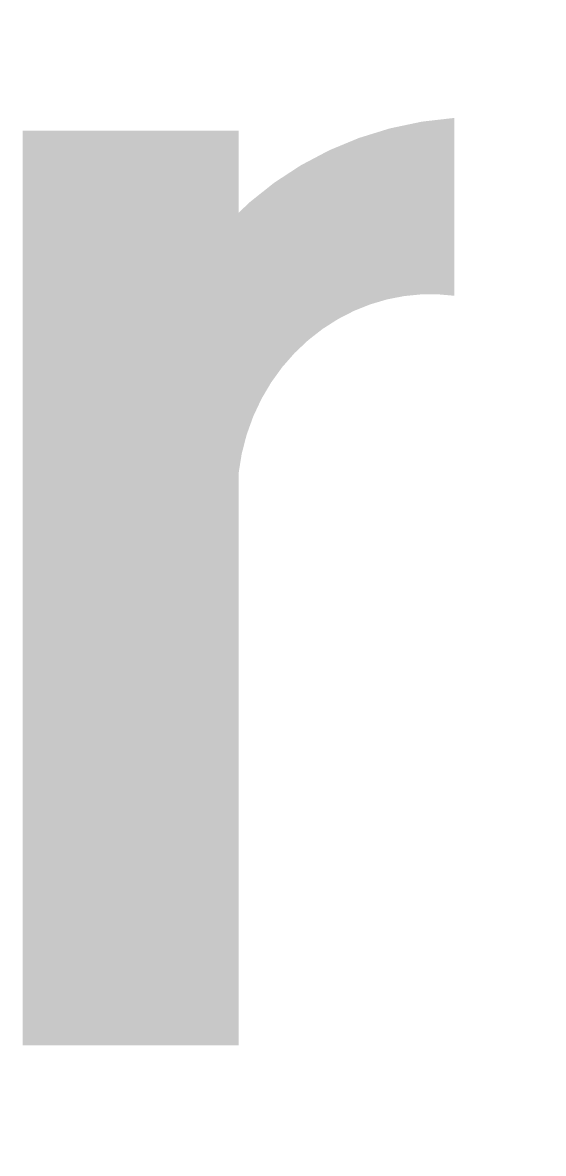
# Model space of a CAD drawing. Header units: millimetres. Extents: x 0 to 0.41, y -0.085 to 0.805.
import ezdxf

# ---------------------------------------------------------------- set-up
doc = ezdxf.new("R2010")
doc.units = ezdxf.units.MM

msp = doc.modelspace()

# ---------------------------------------------------------------- linework, layer by layer
at = {"color": 0, "transparency": 33554687, "const_width": 0.17}
msp.add_lwpolyline([(0.085, 0), (0.085, 0.72)], dxfattribs=at)
at = {"color": 0, "transparency": 33554687}
msp.add_lwpolyline([(0.13, 0.45, 0.08, 0.14, -0.414214), (0.34, 0.66, 0.14, 0.14, -0.414214)], format="xyseb", dxfattribs=at)

doc.saveas('drawing.dxf')
